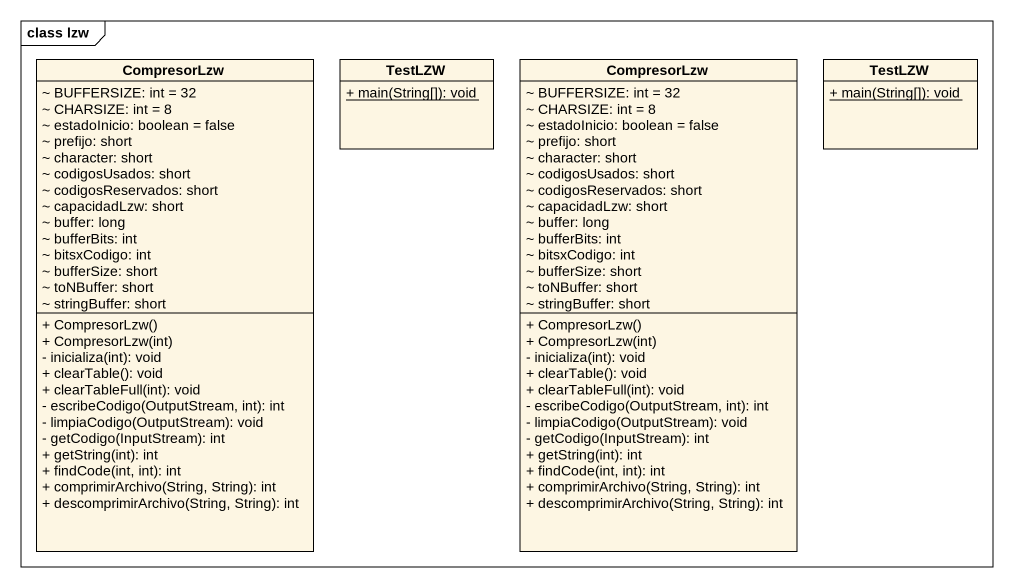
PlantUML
@startuml
mainframe class lzw
hide circle
hide empty members
skinparam classAttributeIconSize 0
class CompresorLzw {
  ~ BUFFERSIZE: int = 32
  ~ CHARSIZE: int = 8
  ~ estadoInicio: boolean = false
  ~ prefijo: short
  ~ character: short
  ~ codigosUsados: short
  ~ codigosReservados: short
  ~ capacidadLzw: short
  ~ buffer: long
  ~ bufferBits: int
  ~ bitsxCodigo: int
  ~ bufferSize: short
  ~ toNBuffer: short
  ~ stringBuffer: short
  + CompresorLzw()
  + CompresorLzw(int)
  - inicializa(int): void
  + clearTable(): void
  + clearTableFull(int): void
  - escribeCodigo(OutputStream, int): int
  - limpiaCodigo(OutputStream): void
  - getCodigo(InputStream): int
  + getString(int): int
  + findCode(int, int): int
  + comprimirArchivo(String, String): int
  + descomprimirArchivo(String, String): int
}
class TestLZW {
  {static} + main(String[]): void
}
class "CompresorLzw" as CompresorLzw_2 {
  ~ BUFFERSIZE: int = 32
  ~ CHARSIZE: int = 8
  ~ estadoInicio: boolean = false
  ~ prefijo: short
  ~ character: short
  ~ codigosUsados: short
  ~ codigosReservados: short
  ~ capacidadLzw: short
  ~ buffer: long
  ~ bufferBits: int
  ~ bitsxCodigo: int
  ~ bufferSize: short
  ~ toNBuffer: short
  ~ stringBuffer: short
  + CompresorLzw()
  + CompresorLzw(int)
  - inicializa(int): void
  + clearTable(): void
  + clearTableFull(int): void
  - escribeCodigo(OutputStream, int): int
  - limpiaCodigo(OutputStream): void
  - getCodigo(InputStream): int
  + getString(int): int
  + findCode(int, int): int
  + comprimirArchivo(String, String): int
  + descomprimirArchivo(String, String): int
}
class "TestLZW" as TestLZW_2 {
  {static} + main(String[]): void
}
@enduml
